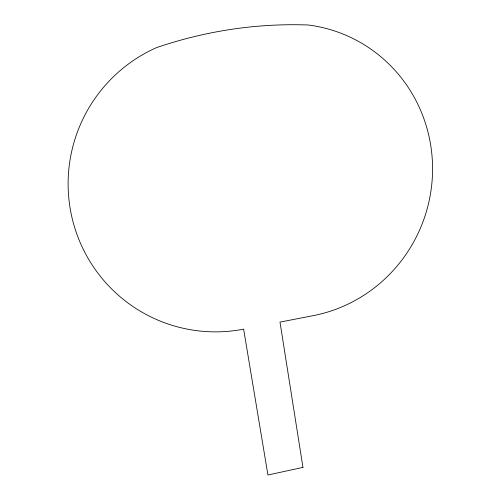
<?xml version="1.0" encoding="UTF-8"?>
<svg xmlns="http://www.w3.org/2000/svg" width="500" height="500" viewBox="0 0 500 500"><rect width="100%" height="100%" fill="white"/><g stroke="black" fill="none" stroke-linecap="round" stroke-linejoin="round"><path stroke-width="0.75" d="M302.956 467.388L267.938 475L243.631 329.156A148.581 147.806 -70.6 0 1 74.769 227.887A148.581 147.806 -70.6 0 1 156.444 47.65A408.062 380.669 -32.2 0 1 308.344 25A147.562 143.956 -71.4 0 1 432.556 166.35A147.562 143.956 -71.4 0 1 313.194 315.65L279.994 322.1L302.956 467.388"/></g></svg>
